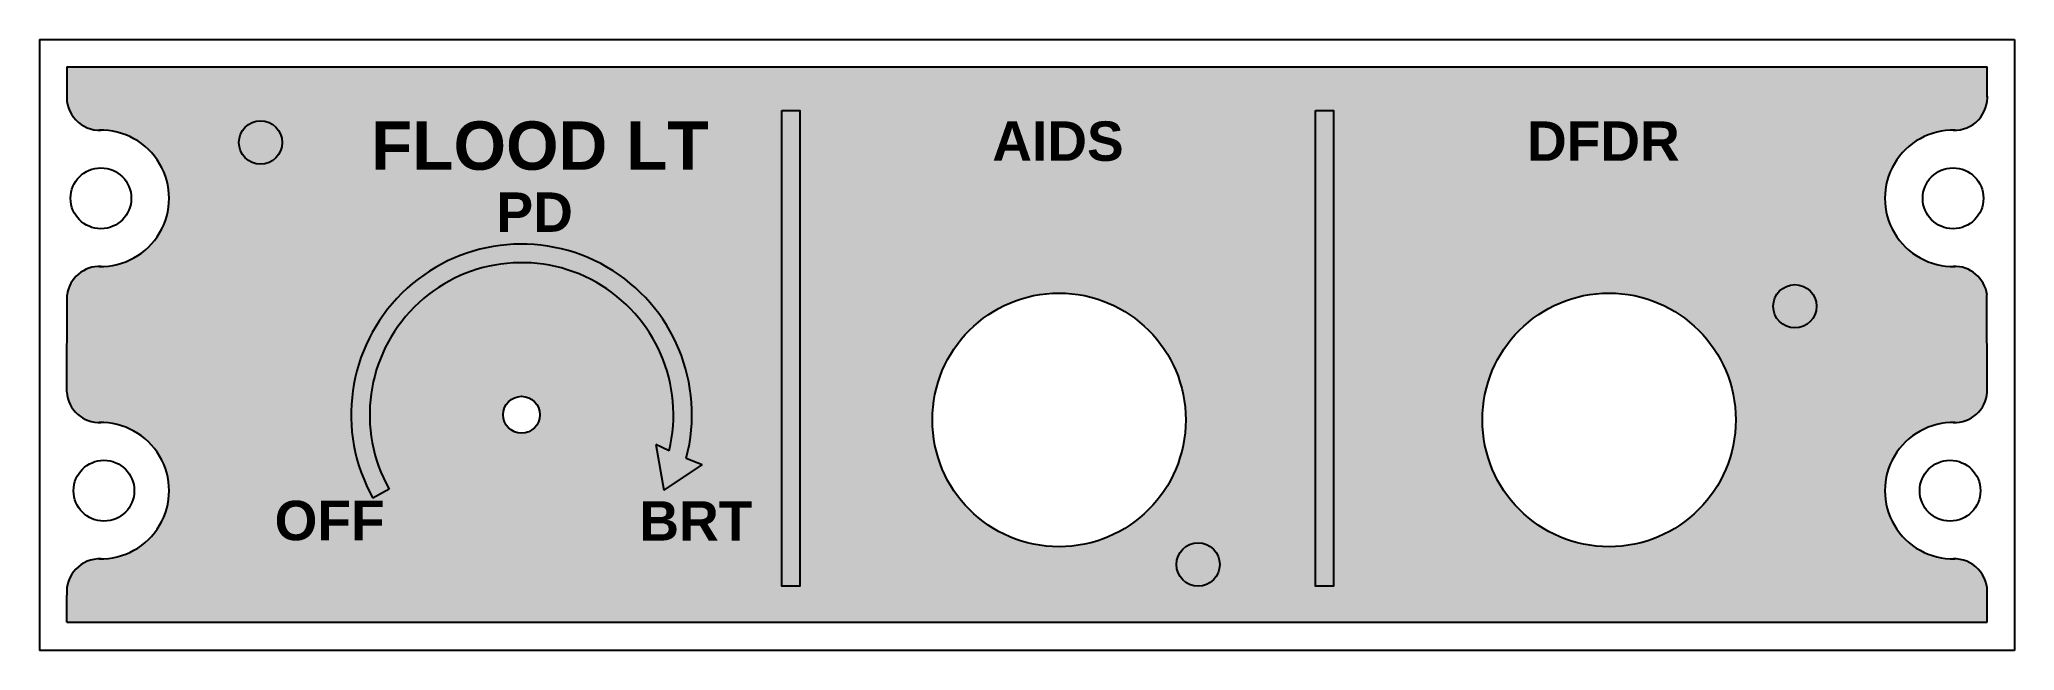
# Model space of a CAD drawing. Header units: inches. Extents: x 0 to 145, y 0 to 45.
import ezdxf

# ---------------------------------------------------------------- set-up
doc = ezdxf.new("R2010")
doc.units = ezdxf.units.IN
doc.header["$MEASUREMENT"] = 0
doc.styles.get("Standard").update_dxf_attribs({"font": 'arial.ttf'})

msp = doc.modelspace()

# ---------------------------------------------------------------- hatches: boundary and pattern name
at = {"true_color": 0x6d7c87}
h = msp.add_hatch(color=8, dxfattribs=at)
h.dxf.hatch_style = 1
h.paths.add_polyline_path([(140.63, 38.13, 0.41023), (143.01, 40.54), (143.01, 42.77), (2.02, 42.77), (2.02, 40.77, 0.438302), (4.4, 38.13, -1.025802), (4.4, 28.13, 0.371801), (2.03, 26.04), (2.01, 18.93, 0.389002), (4.38, 16.69, -1.027097), (4.4, 6.69, 0.438302), (2.02, 4.04), (2.02, 2.04), (143, 2.04), (143, 4.04, 0.438302), (140.62, 6.69, -1.027097), (140.64, 16.69, 0.389002), (143.01, 18.93), (142.99, 26.04, 0.371801), (140.63, 28.13, -1.025802)])
h.paths.add_polyline_path([(47.49, 14.07), (48.67, 13.62), (45.85, 11.73), (45.27, 15.07), (46.23, 14.61, 1.468759), (25.67, 11.8), (24.48, 11.14, -1.483557)], flags=16)
h.paths.add_polyline_path([(36.75, 17.26, -1), (34.04, 17.26, -1)], flags=16)
h.paths.add_polyline_path([(54.51, 39.57), (55.83, 39.57), (55.83, 4.7), (54.51, 4.7)], flags=16)
h.paths.add_polyline_path([(84.16, 16.88, -1), (65.57, 16.88, -1)], flags=16)
h.paths.add_polyline_path([(93.69, 39.57), (95, 39.57), (95, 4.7), (93.69, 4.7)], flags=16)
h.paths.add_polyline_path([(124.54, 16.88, -1), (105.95, 16.88, -1)], flags=16)
at = {"true_color": 0xffffff}
h = msp.add_hatch(color=7, dxfattribs=at)
h.dxf.hatch_style = 1
h.paths.add_polyline_path([(46.23, 14.61), (45.27, 15.07), (45.85, 11.73), (48.67, 13.62), (47.49, 14.07, 1.483557), (24.48, 11.14), (25.67, 11.8, -1.468759)])
h.paths.add_polyline_path([(55.83, 39.57), (54.51, 39.57), (54.51, 4.7), (55.83, 4.7)])
h.paths.add_polyline_path([(95, 39.57), (93.69, 39.57), (93.69, 4.7), (95, 4.7)])

# ---------------------------------------------------------------- linework, layer by layer
at = {"color": 18, "true_color": 0x000000}
for p, q in [((0.01, 44.77), (145.01, 44.77)), ((0.01, 44.77), (0.01, -0.03)), ((145.01, 44.77), (145.01, -0.03)), ((2.02, 42.77), (2.02, 40.77)), ((2.02, 42.77), (143, 42.77)), ((143.01, 40.54), (143.01, 42.77)), ((2.01, 18.93), (2.03, 26.04)), ((143.01, 18.93), (142.99, 26.04)), ((2.02, 2.04), (2.02, 4.04)), ((143, 2.04), (143, 4.04)), ((2.02, 2.04), (143, 2.04)), ((145.01, -0.03), (0.01, -0.03))]:
    msp.add_line(p, q, dxfattribs=at)
at = {"color": 7, "true_color": 0xffffff}
for p, q in [((46.23, 14.61), (45.27, 15.07)), ((45.27, 15.07), (45.85, 11.73)), ((48.67, 13.62), (45.85, 11.73)), ((47.49, 14.07), (48.67, 13.62)), ((25.67, 11.8), (24.48, 11.14))]:
    msp.add_line(p, q, dxfattribs=at)
at = {"color": 7, "true_color": 0xfeffff}
msp.add_lwpolyline([(54.51, 39.57), (55.83, 39.57), (55.83, 4.7), (54.51, 4.7)], close=True, dxfattribs=at)
at = {"color": 7, "true_color": 0xffffff}
msp.add_lwpolyline([(93.69, 39.57), (95, 39.57), (95, 4.7), (93.69, 4.7)], close=True, dxfattribs=at)
at = {"color": 18, "true_color": 0x000000}
for centre, radius in [((16.24, 37.22), 1.59), ((4.52, 33.13), 2.23), ((140.5, 33.13), 2.23), ((74.86, 16.88), 9.3), ((115.24, 16.88), 9.3), ((128.89, 25.21), 1.59), ((4.74, 11.69), 2.23), ((140.28, 11.69), 2.23), ((85.07, 6.28), 1.59)]:
    msp.add_circle(centre, radius, dxfattribs=at)
at = {"color": 7, "true_color": 0xffffff}
msp.add_circle((35.4, 17.26), 1.35, dxfattribs=at)
at = {"color": 18, "true_color": 0x000000}
for centre, radius, start, end in [((4.43, 40.54), 2.42, 174.548, 272.2397), ((140.6, 40.54), 2.42, 267.7603, 5.452), ((4.52, 33.13), 5, 268.5406, 91.4594), ((140.5, 33.13), 5, 88.5406, 271.4594), ((4.43, 25.72), 2.42, 87.7603, 172.3611), ((140.6, 25.72), 2.42, 7.6389, 92.2397), ((4.42, 19.1), 2.42, 184.1178, 272.4616), ((140.6, 19.1), 2.42, 267.5384, 355.8822), ((4.52, 11.69), 5, 268.5406, 91.4594), ((140.5, 11.69), 5, 88.5406, 271.4594), ((4.43, 4.27), 2.42, 87.7603, 185.452), ((140.59, 4.27), 2.42, 354.548, 92.2397)]:
    msp.add_arc(centre, radius, start, end, dxfattribs=at)
at = {"color": 7, "true_color": 0xffffff}
for radius, start in [(12.51, 345.2201), (11.15, 346.2869)]:
    msp.add_arc((35.4, 17.26), radius, start, 209.2914, dxfattribs=at)

# ---------------------------------------------------------------- texts
at = {"color": 7, "true_color": 0xffffff, "attachment_point": 1}
for s, insert, char_height, width in [('{\\fSansSerif|b1|i0|c2|p2;FLOOD LT}', (24.35, 38.77), 3.549, 24.3007), ('{\\fSansSerif|b1|i0|c2|p2;AIDS}', (69.96, 38.77), 2.8909, 9.5728), ('{\\fSansSerif|b1|i0|c2|p2;DFDR}', (109.22, 38.77), 2.8909, 10.8283), ('{\\fSansSerif|b1|i0|c2|p2;PD}', (33.56, 33.56), 2.8909, 5.6102), ('{\\fSansSerif|b1|i0|c2|p2;OFF}', (17.27, 10.95), 2.8909, 5.786), ('{\\fSansSerif|b1|i0|c2|p2;BRT}', (44.05, 10.92), 2.8909, 10.0309)]:
    msp.add_mtext(s, dxfattribs=dict(at, insert=insert, char_height=char_height, width=width))

doc.saveas('drawing.dxf')
